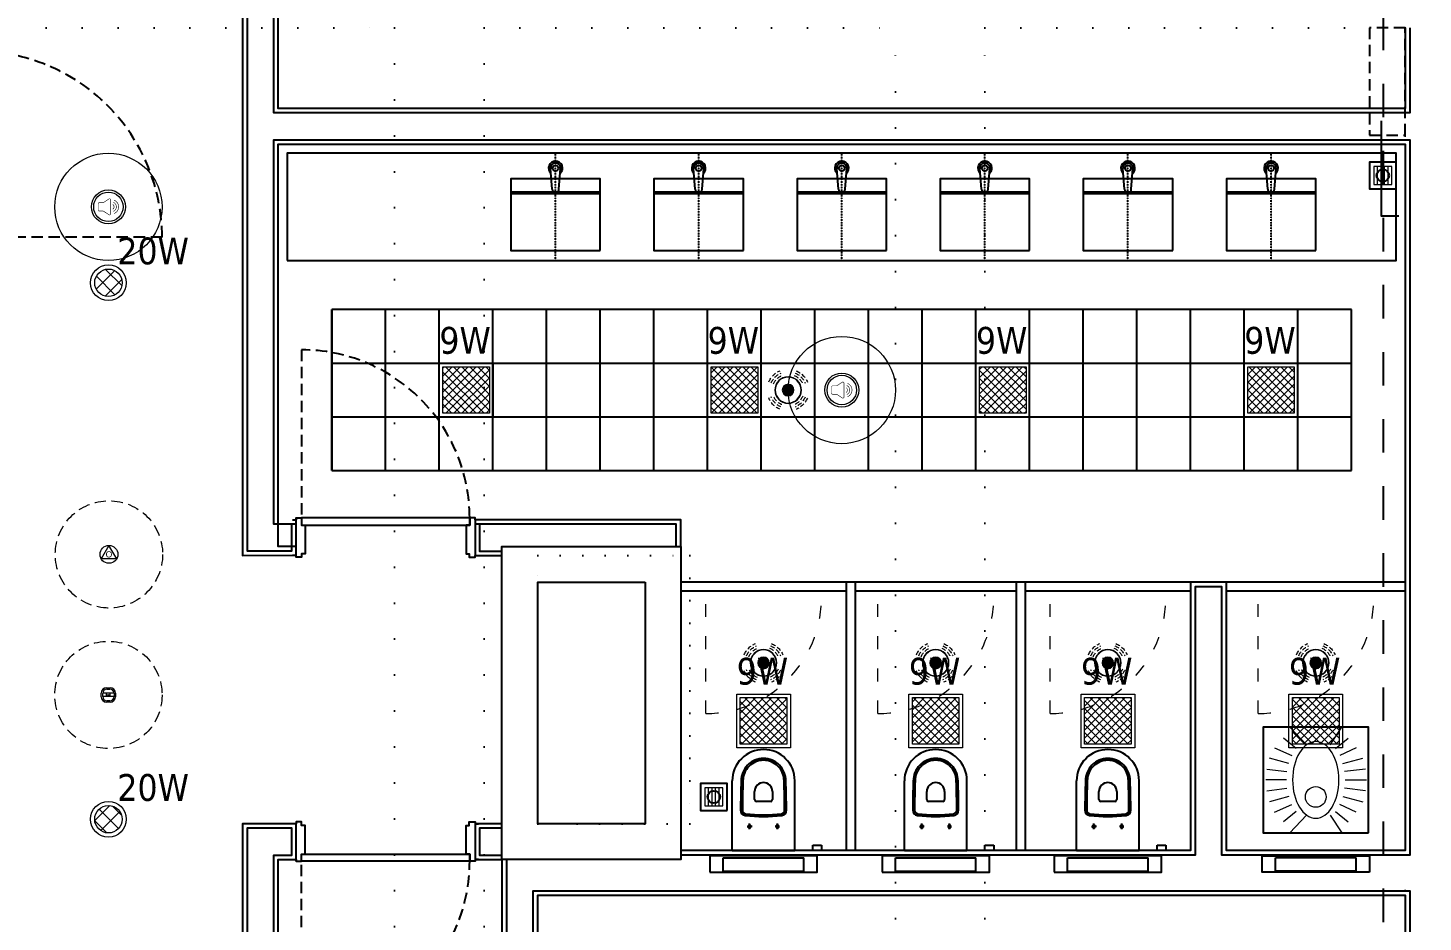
# Model space of a CAD drawing. Header units: centimetres. Extents: x 405564 to 502064, y 46284 to 60634.
# Drawn here: x 484780 to 485560, y 53933 to 54433 of the extents above; entities that cross this region are included whole.
import ezdxf
from ezdxf.enums import TextEntityAlignment as Align

# ---------------------------------------------------------------- set-up
doc = ezdxf.new("R2010")
doc.units = ezdxf.units.CM
for name, pattern in [('( Hidden )', [0.375, 0.25, -0.125]), ('183_5_ZeminKat$0$48M_STATİK$0$$0$HIDDEN2', [0.1875, 0.125, -0.0625]), ('2.Bodrum Kat Planı Altlık$0$DASHDOT2', [0.5, 0.25, -0.125, 0, -0.125]), ('3+1_3b$0$DASHED', [0.25, 0.125, -0.125]), ('ACAD_ISO03W100', [30, 12, -18]), ('ACAD_ISO07W100', [3, 0, -3]), ('DASHED', [19.049999999999997, 12.7, -6.35]), ('DASHED2', [9.524999999999999, 6.35, -3.175]), ('DOT', [0.25, 0, -0.25]), ('HIDDEN', [9.524999999999999, 6.35, -3.175])]:
    doc.linetypes.add(name, pattern=pattern)
doc.layers.get('0').update_dxf_attribs({"color": 8, "lineweight": 9})
for name, color, linetype in [('0-KRCN-ASMATAVAN-130426', 8, 'Continuous'), ('AS_DOS_SAFT', 8, 'Continuous'), ('AS_DOS_TERAS_UST', 8, 'ACAD_ISO07W100'), ('AS_DUV_ALCIPAN_YANGINA-SUYA DAYANIMLI', 8, 'Continuous'), ('AS_DUV_GAZBETON', 8, 'Continuous'), ('AS_KAPI', 8, 'Continuous'), ('AS_KAPI_POZ', 8, 'Continuous'), ('AS_KAPI_SAC', 8, 'Continuous'), ('AS_TEFR_CIHAZ', 8, 'Continuous'), ('AS_TES_SUZGEC', 171, 'Continuous'), ('M_AKS_', 8, '2.Bodrum Kat Planı Altlık$0$DASHDOT2'), ('M_TFR', 171, 'Continuous'), ('M_TFR_vitrifiye', 171, 'Continuous')]:
    doc.layers.add(name, color=color, linetype=linetype)
for name, color, linetype, lineweight in [('0-KRCN-AYDINLATMA-130426', 8, 'Continuous', 9), ('0-KRCN-MİMARİ-220526', 8, 'Continuous', 9), ('M_IZD', 8, '183_5_ZeminKat$0$48M_STATİK$0$$0$HIDDEN2', 13)]:
    doc.layers.add(name, color=color, linetype=linetype, lineweight=lineweight)
doc.styles.add('2', font='arial.ttf', dxfattribs={"width": 0.9, "height": 200})
doc.styles.add('OLCU', font='romanstw.shx', dxfattribs={"width": 0.6})
doc.styles.add('TAHOMA', font='tahoma.ttf')

# ---------------------------------------------------------------- blocks, each defined once
blk = doc.blocks.new('360-DERECE VARLIK SENSOR')
at = {"layer": '0-KRCN-AYDINLATMA-130426'}
h = blk.add_hatch(color=256, dxfattribs=at)
h.dxf.hatch_style = 1
h.paths.add_polyline_path([(3.250000000000122, 0, 1), (-3.249999999999894, 3.980102097228908e-16, 1)])
for radius in [7.448709088190173, 7.346961103629683, 7.245213119069192, 3.250000000000008]:
    blk.add_circle((1.13686837721616e-13, 0), radius, dxfattribs=at)
at = {"layer": '0-KRCN-AYDINLATMA-130426', "linetype": '( Hidden )', "ltscale": 10}
for radius, start, end in [(11.6949804758988, 112.8095476052843, 157.8095476052829), (10.27955667999592, 112.8095476052844, 157.809547605281), (8.864132884093047, 112.8095476052838, 157.8095476052816), (8.864132884093047, 22.80954760528272, 67.80954760528459), (10.27955667999592, 22.80954760528235, 67.80954760528374), (11.6949804758988, 22.80954760528196, 67.80954760528334), (11.6949804758988, 202.8095476052831, 247.8095476052804), (10.27955667999592, 202.8095476052822, 247.8095476052797), (8.864132884093047, 202.8095476052826, 247.80954760528), (8.864132884093047, 292.8095476052787, 337.8095476052831), (10.27955667999592, 292.8095476052803, 337.8095476052824), (11.6949804758988, 292.8095476052803, 337.8095476052818)]:
    blk.add_arc((1.13686837721616e-13, 0), radius, start, end, dxfattribs=at)
blk = doc.blocks.new('9W 30x30 cm  SIVA ALTI LED ARMATÜR')
at = {"layer": '0-KRCN-AYDINLATMA-130426'}
h = blk.add_hatch(dxfattribs=at)
h.set_pattern_fill('ANSI37', color=256)
h.set_pattern_definition([(45, (-13.00000000005821, -13.00000000005821), (-2.245064030267288, 2.245064030267288), []), (135, (-13.00000000005821, -13.00000000005821), (-2.245064030267288, -2.245064030267288), [])])
h.paths.add_polyline_path([(-13.00000000005821, -13.00000000005821), (13.00000000005821, -13.00000000005821), (13.00000000005821, 13.00000000005821), (-13.00000000005821, 13.00000000005821)])
for points in [[(-15, 15), (15, 15), (15, -15), (-15, -15)], [(-13.00000000005821, 13.00000000005821), (13.00000000005821, 13.00000000005821), (13.00000000005821, -13.00000000005821), (-13.00000000005821, -13.00000000005821)]]:
    blk.add_lwpolyline(points, close=True, dxfattribs=at)
at = {"layer": '0-KRCN-AYDINLATMA-130426', "insert": (-15, 20), "char_height": 15, "attachment_point": 7, "style": 'TAHOMA'}
blk.add_mtext_dynamic_manual_height_columns('{\\fTahoma|b0|i0|c162|p34;9W}', width=15, gutter_width=12.5, heights=[0], dxfattribs=at)
blk = doc.blocks.new('20W SIVA ALTI LED DOWNLIGHT ARMATÜR')
at = {"layer": '0-KRCN-AYDINLATMA-130426'}
h = blk.add_hatch(dxfattribs=at)
h.set_pattern_fill('ANSI37', color=256, scale=2)
h.set_pattern_definition([(45, (0, 0), (-4.490128060534577, 4.490128060534577), []), (135, (0, 0), (-4.490128060534577, -4.490128060534576), [])])
h.paths.add_polyline_path([(7.661803217361076, 0, 1), (-7.661803217361076, 9.383002785838135e-16, 1)])
for radius in [9.999999999999998, 7.661803217361076]:
    blk.add_circle((0, 0), radius, dxfattribs=at)
at = {"layer": '0-KRCN-AYDINLATMA-130426', "insert": (5, 9.999999999999998), "char_height": 15, "attachment_point": 7, "style": 'TAHOMA'}
blk.add_mtext_dynamic_manual_height_columns('{\\fTahoma|b0|i0|c162|p34;20W}', width=15, gutter_width=12.5, heights=[0], dxfattribs=at)
blk = doc.blocks.new('ABB 6131-51-24-500')
at = {"layer": '0-KRCN-AYDINLATMA-130426'}
for p, q in [((-4.021958297467791, -1.002744787183474), (-4.021958297467791, 1.002744787168922)), ((3.213226188730914, 0.9962100900156656), (-3.204340449243318, 0.9962100900156656)), ((-3.204340449243318, -0.8377986909035826), (-3.204340449243318, 0.7665929685899755)), ((-1.013723935990129, 4.010979148733895), (0.9917656384641305, 4.010979148733895)), ((-1.010333034559153, -0.9258951532974606), (-1.010333034559153, 0.9962100900156656)), ((-0.7977529600029811, 3.173180457830313), (0.806638699490577, 3.173180457830313)), ((0.9762798877200112, -0.9258951532974606), (0.9762798877200112, 0.9962100900156656)), ((3.213226188730914, 0.7665929685899755), (3.213226188730914, -0.8377986909035826)), ((4, 1.002744787168922), (4, -1.002744787183474)), ((3.213226188730914, -0.9258951532974606), (-3.204340449243318, -0.9258951532974606)), ((0.9917656384641305, -4.010979148733895), (-1.013723935990129, -4.010979148733895)), ((0.806638699490577, -3.24438618014392), (-0.7977529600029811, -3.24438618014392))]:
    blk.add_line(p, q, dxfattribs=at)
at = {"layer": '0-KRCN-AYDINLATMA-130426', "linetype": 'HIDDEN'}
blk.add_circle((0, 0), 30, dxfattribs=at)
at = {"layer": '0-KRCN-AYDINLATMA-130426'}
for centre, radius in [((-0.5336800789227709, -0.0003159549960400909), 0.08897690976533289), ((0, 0), 0.160326741815117), ((0.5206930252024904, -0.0003159549960400909), 0.08897690976533289)]:
    blk.add_circle(centre, radius, dxfattribs=at)
for centre, radius, start, end in [((-1.013723935990129, 1.002744787168922), 3.008234361549591, 90, 180), ((-0.7977529600029811, 0.7665929685899755), 2.406587489239673, 90, 180), ((0.806638699490577, 0.7665929685899755), 2.406587489239673, 0, 90), ((0.9917656384641305, 1.002744787168922), 3.008234361549591, 0, 90), ((-1.013723935990129, -1.002744787183474), 3.008234361549591, 180, 270), ((-0.7977529600029811, -0.8377986909035826), 2.406587489239673, 180, 270), ((0.806638699490577, -0.8377986909035826), 2.406587489239673, 270, 0), ((0.9917656384641305, -1.002744787183474), 3.008234361549591, 270, 0)]:
    blk.add_arc(centre, radius, start, end, dxfattribs=at)
blk = doc.blocks.new('AST-OD-OD')
at = {"layer": '0-KRCN-AYDINLATMA-130426'}
for p, q in [((0.3115545770269819, 5), (-4.018572441884317, -2.5)), ((4.64168159593828, -2.5), (0.3115545770269819, 5)), ((4.64168159593828, -2.5), (-4.018572441884317, -2.5))]:
    blk.add_line(p, q, dxfattribs=at)
at = {"layer": '0-KRCN-AYDINLATMA-130426', "linetype": 'HIDDEN'}
blk.add_circle((0.3115545769687742, 0), 30, dxfattribs=at)
at = {"layer": '0-KRCN-AYDINLATMA-130426'}
blk.add_circle((0.3115545769687742, 0), 5.000000000002124, dxfattribs=at)
at = {"layer": '0-KRCN-AYDINLATMA-130426', "style": '2'}
blk.add_text('O', height=3.428571428579033, dxfattribs=at).set_placement((0.3115545769687742, 0), align=Align.MIDDLE)
blk = doc.blocks.new('ASMA TAVA TİPİ HOPARLÖR')
at = {"layer": '0-KRCN-AYDINLATMA-130426', "const_width": 0.3166666666666667}
blk.add_lwpolyline([(0.2678101876517758, -4.410524511353287, 0.5981760014106391), (1.251140441570897, -3.882686215365538), (1.251140441570897, 3.882686215365538, 0.598176001410639), (0.2678101876517758, 4.410524511353287), (-2.695769251848105, 2.445446028890728, -0.1474326629705155), (-3.045766172406729, 2.339950991547084), (-5.089797056803945, 2.339950991547084, 0.414213562373095), (-5.723130390106235, 1.706617658215691), (-5.723130390106235, -1.706617658215691, 0.414213562373095), (-5.089797056803945, -2.339950991547084), (-3.045766172406729, -2.339950991547084, -0.1474326629705154), (-2.695769251848105, -2.445446028890728)], format="xyb", close=True, dxfattribs=at)
for points in [[(2.411450584302656, 1.294228738450329, -0.6013979208933983), (2.411450584302656, -1.294228738450329)], [(2.802783696737606, 2.510094951539941, -0.6588117416351348), (2.802783696737606, -2.510094951539941)], [(3.192043324932456, 3.719518879559473, -0.6804877585378879), (3.192043324932456, -3.719518879559473)]]:
    blk.add_lwpolyline(points, format="xyb", dxfattribs=at)
at = {"layer": '0-KRCN-AYDINLATMA-130426'}
blk.add_circle((0, 0), 30, dxfattribs=at)
at = {"layer": '0-KRCN-AYDINLATMA-130426', "ltscale": 0.1}
for radius in [9.498316872413454, 8.231874622758326]:
    blk.add_circle((0, 0), radius, dxfattribs=at)
blk = doc.blocks.new('G$C546873DE')
at = {"layer": '0-KRCN-AYDINLATMA-130426'}
for name, p in [('ASMA TAVA TİPİ HOPARLÖR', (14260.67967697291, 7198.484931601881)), ('20W SIVA ALTI LED DOWNLIGHT ARMATÜR', (14260.67967697291, 7156.046353206417)), ('9W 30x30 cm  SIVA ALTI LED ARMATÜR', (14460.70897747087, 7096.049544483365)), ('9W 30x30 cm  SIVA ALTI LED ARMATÜR', (14610.68157517305, 7096.043202579982)), ('9W 30x30 cm  SIVA ALTI LED ARMATÜR', (14760.68157517305, 7096.043202579982)), ('9W 30x30 cm  SIVA ALTI LED ARMATÜR', (14910.68157517305, 7096.043202579982)), ('ASMA TAVA TİPİ HOPARLÖR', (14670.67966682394, 7096.046354830032)), ('AST-OD-OD', (14260.67967697291, 7004.160254358634)), ('ABB 6131-51-24-500', (14260.67967697291, 6925.570795154432)), ('9W 30x30 cm  SIVA ALTI LED ARMATÜR', (14626.92968432233, 6911.046353206082)), ('9W 30x30 cm  SIVA ALTI LED ARMATÜR', (14723.17968431994, 6911.046359943532)), ('9W 30x30 cm  SIVA ALTI LED ARMATÜR', (14819.42968431994, 6911.046356574807)), ('9W 30x30 cm  SIVA ALTI LED ARMATÜR', (14935.67968431982, 6911.046353206082)), ('20W SIVA ALTI LED DOWNLIGHT ARMATÜR', (14260.67967697291, 6856.046353206417))]:
    blk.add_blockref(name, p, dxfattribs=at)
at = {"layer": '0-KRCN-AYDINLATMA-130426', "xscale": -1}
for p in [(14640.67967410211, 7096.04635521282), (14626.92968432372, 6943.495062294271), (14723.17968432134, 6943.49506903172), (14819.42968432134, 6943.495065662981), (14935.67968432122, 6943.495062294271)]:
    blk.add_blockref('360-DERECE VARLIK SENSOR', p, dxfattribs=at)
blk = doc.blocks.new('CNCTorna(DMGNTX1000)')
at = {"layer": 'AS_TEFR_CIHAZ', "color": 1, "linetype": '3+1_3b$0$DASHED', "ltscale": 150}
blk.add_lwpolyline([(240408.2105495616, -42632.93737000914), (240408.2105495616, -42082.93737000914), (241248.2105495616, -42082.93737000914), (241248.2105495616, -42632.93737000914), (240408.2105495616, -42632.93737000914)], dxfattribs=at)
blk = doc.blocks.new('A1-Tefris-R01')
at = {"layer": 'AS_TEFR_CIHAZ', "rotation": 90}
blk.add_blockref('CNCTorna(DMGNTX1000)', (-32245.00765044836, -243558.2105495622), dxfattribs=at)
blk = doc.blocks.new('2.Bodrum Kat Planı Altlık$0$lavabo tek')
for p, q in [((-1.87951788930468, -34.23490170768491), (-2.812664483426033, -45.80624038738461)), ((1.879650110641251, -34.23490170768491), (2.81279670476988, -45.80624038738461))]:
    blk.add_line(p, q)
blk.add_lwpolyline([(-25, 0), (-24.9999069675905, -40), (25.0000930324095, -40), (25, 0)], close=True)
for points in [[(25.00007392488624, -31.78457488643471), (-24.99992607511376, -31.78457488643471)], [(25.00007392488624, -32.78457488643471), (-24.99992607511376, -32.78457488643471)]]:
    blk.add_lwpolyline(points)
blk.add_circle((6.61107046653342e-05, -45.99970261666022), 1.644635999982711)
for centre, radius, start, end in [((6.611064645767328e-05, -34.23490170768491), 1.879583999980241, 0, 180), ((6.61107046653342e-05, -45.99970261666022), 3.915799999958835, 132.7159715109337, 47.28402848906627), ((6.61107046653342e-05, -45.99970261666022), 2.819375999970362, 176.0653398453655, 3.934660154634532)]:
    blk.add_arc(centre, radius, start, end)
at = {"layer": 'M_AKS_', "ltscale": 0.5}
blk.add_line((6.61107046653342e-05, 5.579276405889686), (9.996247581511852e-05, -54.58140063944302), dxfattribs=at)
blk = doc.blocks.new('klzt_avan')
at = {"layer": 'M_TFR_vitrifiye'}
for p, q in [((-11.43229904983309, 22.53098174996558), (-11.56759108082042, -22.4688148724963)), ((-11.43229904674808, 22.53098174996558), (-3.932332927885, 22.50843307882315)), ((-3.932332927885, 22.50843307882315), (-4.067624958843226, -22.49136354365328)), ((0.05261355187394656, 17.49543375099529), (-0.05261358321877196, -17.50440806498227)), ((0.05261355187394656, 17.49543375099529), (39.05243733897805, 17.37818065745523)), ((13.52722038910724, 9.029046935003862), (13.52323930693092, 7.704890211709426)), ((11.92774096381618, 7.709687083464814), (15.1112472077657, 7.700115859963262)), ((13.5192582248128, 6.380733488389524), (13.52323930693092, 7.704890211709426)), ((27.49987573656836, -0.08716561962501146), (27.5119016970857, 3.912816300162376)), ((28.51490366866346, 4.909805291157681), (33.01488332939334, 4.896276085346472)), ((11.88114036628394, -7.790242861257866), (15.06464661023347, -7.799814084675745)), ((13.47663870942779, -7.795039732984151), (13.47314265460591, -8.957870427333546)), ((13.47663870942779, -7.795039732984151), (13.48013476424967, -6.632209038551082)), ((27.4878497759637, -4.08714754542234), (27.49987573656836, -0.08716561962501146)), ((32.98481842779438, -5.103678722647601), (28.48483876718092, -5.090149517083773)), ((-11.56759107770631, -22.468814872449), (-4.067624958843226, -22.49136354365328)), ((-0.05261358321877196, -17.50440806498227), (38.94765243280563, -17.62166248816357)), ((-0.08267847893876024, -27.50436286829063), (2.917307962605264, -27.51338233874412)), ((2.917307962605264, -27.51338233874412), (2.902275511791231, -32.51335974119502)), ((2.902275511791231, -32.51335974119502), (-0.0977109098166693, -32.50434027073788))]:
    blk.add_line(p, q, dxfattribs=at)
blk.add_lwpolyline([(-11.90974810978514, 30.03245109847921), (-12.09013748442521, -29.9672777314845), (-3.090178150043357, -29.99433613699512), (-2.909788775548805, 30.00539269295405)], close=True, dxfattribs=at)
for centre, radius, start, end in [((38.99982376131811, -0.1217402564761869), 17.49999999883582, 359.8277405420135, 89.82774054368166), ((13.52323930693092, 7.704890211709426), 0.7500000006984922, 359.827740543681, 179.827740543681), ((101.5874800396559, -0.3099102793494239), 82.58793914422891, 172.7453704204623, 186.910110670663), ((22.63666229558294, 9.740384963341057), 3.000000001240873, 89.67111924103972, 172.7453704305979), ((101.5874800396559, -0.3099102793494239), 81.58793914766616, 172.7453704204623, 186.910110670663), ((22.63666229558294, 9.740384963341057), 2.000000004678149, 89.67111924103972, 172.7453704305979), ((19.81257188835298, -482.2515098011063), 494.0000000009066, 87.78112691781696, 89.67111921102354), ((19.81257188835298, -482.2515098011063), 495.0000000010716, 87.78362410495252, 89.67111921102354), ((38.99982376131811, -0.1217402564761869), 11.49999999906866, 359.8277405420135, 90.30428097171315), ((38.99982376131811, -0.1217402564761869), 12.5, 359.8277405420135, 90.20128673922181), ((13.52323930693092, 7.704890211709426), 0.7500000006984922, 179.827740543681, 359.827740543681), ((28.51189717842499, 3.909809810109437), 1.000000000931319, 89.82774054368166, 179.8277405420135), ((32.99985087857931, -0.1037013157620095), 4.999999998835842, 359.8277405420135, 89.82774054368166), ((13.47663870942779, -7.795039732984151), 0.7500000006984922, 179.827740543681, 359.827740543681), ((13.47663870942779, -7.795039732984151), 0.7500000006984922, 359.827740543681, 179.827740543681), ((28.48784525736119, -4.090154035628075), 1.000000000931319, 179.8277405420135, 269.8277405436816), ((32.99985087857931, -0.1037013157620095), 4.999999998835842, 269.8277405436816, 359.8277405420135), ((38.99982376131811, -0.1217402564761869), 11.49999999906866, 269.3512009378384, 359.8277405420135), ((38.99982376131811, -0.1217402564761869), 12.5, 269.4541952588543, 359.8277405420135), ((38.99982376131811, -0.1217402564761869), 17.49999999883582, 269.8277405436816, 359.8277405420135), ((22.57765761157498, -9.885296271881089), 3.000000000495552, 186.9101106605299, 269.9843618414741), ((22.57765761157498, -9.885296271881089), 2.000000000330365, 186.9101106522528, 269.9843618414741), ((22.71194246469531, 482.1146854029757), 495.0000000035164, 269.9843618798272, 271.871857004299), ((22.71194246469531, 482.1146854029757), 494.0000000022669, 269.9843618798272, 271.8743541891325)]:
    blk.add_arc(centre, radius, start, end, dxfattribs=at)
blk = doc.blocks.new('V21')
at = {"layer": 'M_TFR'}
blk.add_lwpolyline([(29.5, 0), (29.5, 59), (-29.5, 59), (-29.5, 0)], close=True, dxfattribs=at)
at = {"layer": 'M_TFR', "linetype": 'ByBlock', "lineweight": 0}
for points in [[(-5.10099193197675, 49.1947684596671), (-14.50042932626093, 58.99999998897692)], [(8.100258578371722, 49.1947684596671), (14.49969597259769, 58.99999998897692)], [(-5.10099193197675, 9.805140143391327), (-14.50042932626093, -9.1385911218822e-05)], [(8.100258578371722, 9.805140143391327), (14.49969597259769, -9.1385911218822e-05)]]:
    blk.add_lwpolyline(points, dxfattribs=at)
at = {"layer": 'M_TFR', "linetype": 'ByBlock', "lineweight": -2}
for points in [[(-23.01130588736851, 47.53710228257842), (-13.47605819249293, 43.15921193697432)], [(-10.95892886805814, 47.08384544523869), (-18.04180418309988, 52.94510670316959)], [(10.95892886805814, 47.08384544523869), (18.04180418309988, 52.94510670316959)], [(22.51130588736851, 47.53710228257842), (13.47605819249293, 43.15921193697432)], [(-15.15104314556811, 38.78081188287615), (-25.8046771257068, 41.66368145110027)], [(15.15104314556811, 38.78081188287615), (26.3046771257068, 41.66368145110027)], [(-27.34458330686903, 35.60968899698491), (-16.10970926261507, 34.18592436496692)], [(27.84458330686903, 35.60968899698491), (16.10970926261507, 34.18592436496692)], [(-16.42233069241047, 29.48885492448608), (-27.92945339909056, 29.53140383253776)], [(-27.36631922394736, 23.38559390268347), (-16.10972162109101, 24.81411666019994)], [(27.86631922394736, 23.38559390268347), (16.10972162109101, 24.81411666019994)], [(16.42233069241047, 29.48885492448608), (28.42945339909056, 29.53140383253776)], [(-15.15210102905985, 20.21894634565979), (-25.8668113493477, 17.32343535887048)], [(-23.01170271827141, 11.46343607108429), (-13.47102769033518, 15.83184577692009)], [(22.51170271827141, 11.46343607108429), (13.47102769033518, 15.83184577692009)], [(15.15210102905985, 20.21894634565979), (26.3668113493477, 17.32343535887048)], [(-10.95225552056218, 11.90657882514643), (-18.04636534617748, 6.058949302758265)], [(10.95225552056218, 11.90657882514643), (18.04636534617748, 6.058949302758265)]]:
    blk.add_lwpolyline(points, dxfattribs=at)
at = {"layer": 'M_TFR', "linetype": 'ByBlock', "lineweight": 0}
blk.add_circle((0, 20), 5.8, dxfattribs=at)
at = {"layer": 'M_TFR', "linetype": 'ByBlock', "lineweight": 0, "extrusion": (0, 0, -1)}
blk.add_ellipse((0, 29.49995430152921), major_axis=(-7.008181424556128e-15, 21.42683407362824), ratio=0.6043822754090276, dxfattribs=at)
blk = doc.blocks.new('WC02_FA')
at = {"layer": 'AS_TEFR_CIHAZ'}
blk.add_lwpolyline([(-280.0000000001164, -119.9932411386253), (339.9999999994761, -119.9932411386399), (339.9999999994761, -59.99324475496542), (-280.0000000001164, -59.99324475495087)], close=True, dxfattribs=at)
for points in [[(32.49999999947613, -299.9932447549509), (-60.00000000052387, -299.9932447549509)], [(37.49999999947613, -299.9932447549509), (32.49999999947613, -299.9932447549509)], [(32.49999999947613, -299.9932447549509), (32.49999999947613, -449.9932447549509)], [(37.49999999947613, -299.9932447549509), (37.49999999947613, -449.9932447549509)], [(127.4999999994761, -299.9932447549509), (37.49999999947613, -299.9932447549509)], [(127.4999999994761, -299.9932447549509), (127.4999999994761, -449.9932447549509)], [(132.4999999994761, -299.9932447549509), (127.4999999994761, -299.9932447549509)], [(132.4999999994761, -299.9932447549509), (132.4999999994761, -449.9932447549509)], [(224.9999999994761, -299.9932447549509), (132.4999999994761, -299.9932447549509)], [(345.0648807060788, -299.9932447549509), (244.9999999994761, -299.9932447549509)], [(32.49999999947613, -304.9932447549509), (-60.00000000052387, -304.9932447549509)], [(127.4999999994761, -304.9932447549509), (37.49999999947613, -304.9932447549509)], [(224.9999999994761, -304.9932447549509), (132.4999999994761, -304.9932447549509)], [(345.0648807060788, -304.9932447549509), (244.9999999994761, -304.9932447549509)]]:
    blk.add_lwpolyline(points, dxfattribs=at)
at = {"layer": 'M_IZD', "linetype": 'ACAD_ISO03W100', "ltscale": 0.6}
for points in [[(18.54549626272637, -304.9926753429609, -0.4322608779544622), (-46.05450491781812, -373.3749981200235), (-46.05450498673599, -304.992675213507)], [(114.7955090841861, -304.9929601136901, -0.4322608779544622), (50.19550790364156, -373.3752828907527), (50.19550783472368, -304.9929599842362)], [(211.0454962603399, -304.9926652367722, -0.4322608779544622), (146.4454950797954, -373.3749880138348), (146.4454950108775, -304.9926651073183)], [(327.3305614792625, -304.992660012882, -0.4322608779544622), (262.730560298718, -373.3749827899446), (262.7305602298002, -304.9926598834281)]]:
    blk.add_lwpolyline(points, format="xyb", dxfattribs=at)
at = {"layer": 'M_TFR_vitrifiye', "color": 251}
for p, q in [((317.4999972619116, -453.9925465775013), (272.4999972619116, -453.9925465776105)), ((272.4999972612713, -461.4925465927226), (272.4999972619116, -453.9925465776105)), ((317.4999972612131, -461.4925465926135), (317.4999972619116, -453.9925465775013)), ((317.4999972612131, -461.4925465956985), (272.4999972612131, -461.4925465958368))]:
    blk.add_line(p, q, dxfattribs=at)
blk.add_lwpolyline([(324.9999972612131, -461.9925465872075), (264.9999972612131, -461.9925465873821), (264.9999972619116, -452.9925465775013), (324.9999972618534, -452.9925465774722)], close=True, dxfattribs=at)
blk.add_blockref('V21', (294.9999972619116, -440.0087661137295))
at = {"transparency": 33554687, "extrusion": (0, 0, -1), "xscale": -1, "zscale": -1, "rotation": 269.8277405767294}
for p in [(13.75448713486549, -449.993258229857), (-82.495512862748, -449.9932514924076), (-178.745512862748, -449.9932548611323)]:
    blk.add_blockref('klzt_avan', p, dxfattribs=at)
at = {"layer": 'M_TFR_vitrifiye', "rotation": 180}
for p in [(-129.9999338896596, -114.413964732732), (-49.99993388965959, -114.413964732732), (30.00006611034041, -114.413964732732), (110.0000661103404, -114.413964732732), (190.0000661103404, -114.413964732732), (270.0000661103404, -114.413964732732)]:
    blk.add_blockref('2.Bodrum Kat Planı Altlık$0$lavabo tek', p, dxfattribs=at)
blk = doc.blocks.new('*U595')
at = {"color": 0, "linetype": 'HIDDEN', "lineweight": -2}
blk.add_line((3.000000000661209, 94.99999999901048), (3.000000000640284, 0.9999999998835847), dxfattribs=at)
at = {"color": 0, "lineweight": -2}
for points in [[(-2, 0), (0, 0), (0, 0.9999999998835847), (3.000000000640284, 0.9999999998835847), (3.000000000640284, -3.000000000203727), (5.000000000349246, -3.000000000203727), (5.000000000349246, -19.00000000016735), (3.000000000640284, -19.00000000016735), (3.000000000640284, -20.99999999952706), (0, -20.99999999952706), (0, -19.99999999964348), (-2, -19.99999999964348)], [(102.0000000003492, 0), (100.0000000003492, 0), (100.0000000003492, 0.9999999998835847), (96.99999999976717, 0.9999999998835847), (96.99999999976717, -3.000000000203727), (95.00000000005821, -3.000000000203727), (95.00000000005821, -19.00000000016735), (96.75964992596619, -19.00000000016735), (96.75964992596619, -20.99999999952706), (100.0000000003492, -20.99999999952706), (100.0000000003492, -19.99999999964348), (102.0000000003492, -19.99999999964348)]]:
    blk.add_lwpolyline(points, dxfattribs=at)
blk.add_lwpolyline([(0, 0.9999999998835847), (0, 0)])
blk.add_lwpolyline([(3.000000000640284, 0.9999999998835847), (3.000000000640284, -3.000000000203727), (96.99999999976717, -3.000000000203727), (96.99999999976717, 0.9999999998835847)], close=True, dxfattribs=at)
at = {"color": 0, "linetype": 'HIDDEN', "lineweight": -2}
blk.add_arc((3.000000000661181, 0.9999999999334721), 93.99999999907703, 359.9999999999674, 89.99999999999999, dxfattribs=at)
at = {"color": 3, "style": 'OLCU', "width": 0.5, "flags": 1}
for tag, p in [('K-DIVISYON', (-80, -84.9999999990905)), ('K-PBAR', (105, -84.9999999990905)), ('K-KAPITIP', (-80, -334.9999999990905))]:
    blk.add_attdef(tag, p, '', height=17.5, dxfattribs=at)
at = {"color": 5, "true_color": 0x0505ff, "style": 'OLCU', "width": 0.5, "flags": 1}
for tag, p in [('K-NEREDEN-NO', (-80, -109.9999999990905)), ('K-NEREYE-NO', (-80, -184.9999999990905)), ('K-DUVARTIP', (-80, -284.9999999990905)), ('K-ACILISYON', (-80, -309.9999999990905))]:
    blk.add_attdef(tag, p, '', height=17.5, dxfattribs=at)
at = {"color": 1, "true_color": 0xfa0000, "style": 'OLCU', "width": 0.5, "flags": 1}
for tag, p in [('K-IZLENEBILIRLIK', (105, -109.9999999990905)), ('K-TEKMELIK', (105, -134.9999999990905)), ('K-KONTROLTIPNEREDEN', (-80, -159.9999999990905)), ('K-BAND', (105, -159.9999999990905)), ('K-MENFEZ', (105, -209.9999999990905)), ('K-KONTROLTIPNEREYE', (-80, -234.9999999990905)), ('K-PENCERE', (105, -234.9999999990905)), ('K-KILITTIP', (-80, -259.9999999990905)), ('K-NOT-AS-MIMARI1', (105, -284.9999999990905)), ('K-NOT-ELEKTRIK', (105, -334.9999999990905)), ('K-NOT-YANGIN', (105, -359.9999999990905)), ('K-ACMAKAPAMASISTEMI', (-80, -384.9999999990905)), ('K-NOT-ISLETME', (105, -384.9999999990905)), ('K-YANGIN', (-80, -434.9999999990905))]:
    blk.add_attdef(tag, p, '', height=17.5, dxfattribs=at)
at = {"color": 220, "true_color": 0xf113d4, "style": 'OLCU', "width": 0.5, "flags": 1}
for tag, p in [('K-NEREDEN-AD', (-80, -134.9999999990905)), ('K-NEREYE-AD', (-80, -209.9999999990905))]:
    blk.add_attdef(tag, p, '', height=17.5, dxfattribs=at)
at = {"color": 0, "style": 'OLCU', "width": 0.5, "flags": 1}
for tag, p in [('K-TAMACILIRLIK', (105, -184.9999999990905)), ('K-NOT-AS-MIMARI2', (105, -309.9999999990905)), ('K-KASATIP', (-80, -359.9999999990905)), ('K-KURSUN', (-80, -409.9999999990905))]:
    blk.add_attdef(tag, p, '', height=17.5, dxfattribs=at)
at = {"color": 252, "style": 'OLCU', "width": 0.5, "flags": 1}
for tag, p in [('K-REZ1', (105, -434.9999999990905)), ('K-REZ2', (105, -459.9999999990905)), ('K-REZ3', (105, -484.9999999990905)), ('K-REZ4', (105, -509.9999999990905)), ('K-REZ5', (105, -534.9999999990905))]:
    blk.add_attdef(tag, p, '', height=17.5, dxfattribs=at)
at = {"layer": 'AS_KAPI_POZ', "style": 'OLCU', "width": 0.45}
for tag, p in [('POZ+GEN', (50.00000000020373, 16.50000000009095)), ('YUK', (50.00000000020373, -21.49999999990905))]:
    blk.add_attdef(tag, text='', height=20, dxfattribs=at).set_placement(p, align=Align.MIDDLE_CENTER)
at = {"layer": 'AS_KAPI_POZ', "style": 'OLCU', "width": 0.5}
blk.add_attdef('K-NO', text='', height=8, rotation=90, dxfattribs=at).set_placement((6.000000000640284, 2.999999999883585), align=Align.TOP_LEFT)
at = {"layer": 'AS_KAPI_POZ', "color": 251, "style": 'OLCU', "width": 0.45}
blk.add_attdef('K-DUVAR(CM)', text='', height=6, dxfattribs=at).set_placement((-5, -4.999999999545253), align=Align.MIDDLE_RIGHT)
blk = doc.blocks.new('*U596')
at = {"color": 0, "linetype": 'HIDDEN', "lineweight": -2}
blk.add_line((3.000000000661209, -94.99999999901048), (3.000000000640284, -0.9999999998835847), dxfattribs=at)
at = {"color": 0, "lineweight": -2}
for points in [[(-2, 0), (0, 0), (0, -0.9999999998835847), (3.000000000640284, -0.9999999998835847), (3.000000000640284, 3.000000000203727), (5.000000000349246, 3.000000000203727), (5.000000000349246, 18.99560683498567), (3.000000000640284, 18.99560683498567), (3.000000000640284, 20.99560683434538), (0, 20.99560683434538), (0, 19.9956068344618), (-2, 19.9956068344618)], [(102.0000000003492, 0), (100.0000000003492, 0), (100.0000000003492, -0.9999999998835847), (96.99999999976717, -0.9999999998835847), (96.99999999976717, 3.000000000203727), (95.00000000005821, 3.000000000203727), (95.00000000005821, 18.99560683498567), (96.75964992596619, 18.99560683498567), (96.75964992596619, 20.99560683434538), (100.0000000003492, 20.99560683434538), (100.0000000003492, 19.9956068344618), (102.0000000003492, 19.9956068344618)]]:
    blk.add_lwpolyline(points, dxfattribs=at)
blk.add_lwpolyline([(0, -0.9999999998835847), (0, 0)])
blk.add_lwpolyline([(3.000000000640284, -0.9999999998835847), (3.000000000640284, 3.000000000203727), (96.99999999976717, 3.000000000203727), (96.99999999976717, -0.9999999998835847)], close=True, dxfattribs=at)
at = {"color": 0, "linetype": 'HIDDEN', "lineweight": -2}
blk.add_arc((3.000000000661182, -0.9999999999334719), 93.99999999907702, 270, 3.256887993818641e-11, dxfattribs=at)
at = {"color": 3, "style": 'OLCU', "width": 0.5, "flags": 1}
for tag, p in [('K-DIVISYON', (-80, -64.99999999837019)), ('K-PBAR', (105, -64.99999999837019)), ('K-KAPITIP', (-80, -314.9999999983702))]:
    blk.add_attdef(tag, p, '', height=17.5, dxfattribs=at)
at = {"color": 5, "true_color": 0x0505ff, "style": 'OLCU', "width": 0.5, "flags": 1}
for tag, p in [('K-NEREDEN-NO', (-80, -89.99999999837019)), ('K-NEREYE-NO', (-80, -164.9999999983702)), ('K-DUVARTIP', (-80, -264.9999999983702)), ('K-ACILISYON', (-80, -289.9999999983702))]:
    blk.add_attdef(tag, p, '', height=17.5, dxfattribs=at)
at = {"color": 1, "true_color": 0xfa0000, "style": 'OLCU', "width": 0.5, "flags": 1}
for tag, p in [('K-IZLENEBILIRLIK', (105, -89.99999999837019)), ('K-TEKMELIK', (105, -114.9999999983702)), ('K-KONTROLTIPNEREDEN', (-80, -139.9999999983702)), ('K-BAND', (105, -139.9999999983702)), ('K-MENFEZ', (105, -189.9999999983702)), ('K-KONTROLTIPNEREYE', (-80, -214.9999999983702)), ('K-PENCERE', (105, -214.9999999983702)), ('K-KILITTIP', (-80, -239.9999999983702)), ('K-NOT-AS-MIMARI1', (105, -264.9999999983702)), ('K-NOT-ELEKTRIK', (105, -314.9999999983702)), ('K-NOT-YANGIN', (105, -339.9999999983702)), ('K-ACMAKAPAMASISTEMI', (-80, -364.9999999983702)), ('K-NOT-ISLETME', (105, -364.9999999983702)), ('K-YANGIN', (-80, -414.9999999983702))]:
    blk.add_attdef(tag, p, '', height=17.5, dxfattribs=at)
at = {"color": 220, "true_color": 0xf113d4, "style": 'OLCU', "width": 0.5, "flags": 1}
for tag, p in [('K-NEREDEN-AD', (-80, -114.9999999983702)), ('K-NEREYE-AD', (-80, -189.9999999983702))]:
    blk.add_attdef(tag, p, '', height=17.5, dxfattribs=at)
at = {"color": 0, "style": 'OLCU', "width": 0.5, "flags": 1}
for tag, p in [('K-TAMACILIRLIK', (105, -164.9999999983702)), ('K-NOT-AS-MIMARI2', (105, -289.9999999983702)), ('K-KASATIP', (-80, -339.9999999983702)), ('K-KURSUN', (-80, -389.9999999983702))]:
    blk.add_attdef(tag, p, '', height=17.5, dxfattribs=at)
at = {"color": 252, "style": 'OLCU', "width": 0.5, "flags": 1}
for tag, p in [('K-REZ1', (105, -414.9999999983702)), ('K-REZ2', (105, -439.9999999983702)), ('K-REZ3', (105, -464.9999999983702)), ('K-REZ4', (105, -489.9999999983702)), ('K-REZ5', (105, -514.9999999983702))]:
    blk.add_attdef(tag, p, '', height=17.5, dxfattribs=at)
at = {"layer": 'AS_KAPI_POZ', "style": 'OLCU', "width": 0.45}
for tag, p in [('YUK', (50.00000000020373, 41.49999999990905)), ('POZ+GEN', (50.00000000020373, 3.499999999909047))]:
    blk.add_attdef(tag, text='', height=20, dxfattribs=at).set_placement(p, align=Align.MIDDLE_CENTER)
at = {"layer": 'AS_KAPI_POZ', "color": 251, "style": 'OLCU', "width": 0.45}
blk.add_attdef('K-DUVAR(CM)', text='', height=6, dxfattribs=at).set_placement((-5, 10.99999999954525), align=Align.MIDDLE_RIGHT)
at = {"layer": 'AS_KAPI_POZ', "style": 'OLCU', "width": 0.5}
blk.add_attdef('K-NO', text='', height=8, rotation=90, dxfattribs=at).set_placement((6.000000000640284, -2.999999999883585), align=Align.TOP_LEFT)
blk = doc.blocks.new('*U691')
at = {"color": 0, "linetype": 'HIDDEN', "lineweight": -2}
blk.add_line((-3.000000000663434, 104.9999999986643), (-3.000000000640284, 0.9999999998835847), dxfattribs=at)
at = {"color": 0, "lineweight": -2}
for points in [[(-112, 0), (-110, 0), (-110, 0.9999999998835847), (-106.9999999994179, 0.9999999998835847), (-106.9999999994179, -1.000000000203727), (-104.999999999709, -1.000000000203727), (-104.999999999709, -5.999999999614374), (-110, -5.999999999614374), (-110, -19.99999999202555)], [(2, 0), (0, 0), (0, 0.9999999998835847), (-3.000000000640284, 0.9999999998835847), (-3.000000000640284, -1.000000000203727), (-5.000000000349246, -1.000000000203727), (-5.000000000349246, -5.999999999614374), (0, -5.999999999614374), (0, -19.99999999202555)], [(-15.0000000000291, -1.000000000203727), (-15.0000000000291, -6.000000000203727), (-95.0000000000291, -6.000000000203727), (-95.0000000000291, -1.000000000203727)]]:
    blk.add_lwpolyline(points, dxfattribs=at)
blk.add_lwpolyline([(-3.000000000640284, 0.9999999998835847), (-3.000000000640284, -1.000000000203727), (-106.9999999994179, -1.000000000203727), (-106.9999999994179, 0.9999999998835847)], close=True, dxfattribs=at)
blk.add_lwpolyline([(0, 0.9999999998835847), (0, 0)])
at = {"color": 0, "linetype": 'HIDDEN', "lineweight": -2}
blk.add_arc((-3.000000000663391, 0.999999999938779), 103.9999999987256, 90, 180.0000000000325, dxfattribs=at)
at = {"color": 3, "style": 'OLCU', "width": 0.5, "flags": 1}
for tag, p in [('K-DIVISYON', (-190.0000000000582, -94.99999999111606)), ('K-PBAR', (-5.000000000058208, -94.99999999111606)), ('K-KAPITIP', (-190.0000000000582, -344.9999999911161))]:
    blk.add_attdef(tag, p, '', height=17.5, dxfattribs=at)
at = {"color": 5, "true_color": 0x0505ff, "style": 'OLCU', "width": 0.5, "flags": 1}
for tag, p in [('K-NEREDEN-NO', (-190.0000000000582, -119.9999999911161)), ('K-NEREYE-NO', (-190.0000000000582, -194.9999999911161)), ('K-DUVARTIP', (-190.0000000000582, -294.9999999911161)), ('K-ACILISYON', (-190.0000000000582, -319.9999999911161))]:
    blk.add_attdef(tag, p, '', height=17.5, dxfattribs=at)
at = {"color": 1, "true_color": 0xfa0000, "style": 'OLCU', "width": 0.5, "flags": 1}
for tag, p in [('K-IZLENEBILIRLIK', (-5.000000000058208, -119.9999999911161)), ('K-TEKMELIK', (-5.000000000058208, -144.9999999911161)), ('K-KONTROLTIPNEREDEN', (-190.0000000000582, -169.9999999911161)), ('K-BAND', (-5.000000000058208, -169.9999999911161)), ('K-MENFEZ', (-5.000000000058208, -219.9999999911161)), ('K-KONTROLTIPNEREYE', (-190.0000000000582, -244.9999999911161)), ('K-PENCERE', (-5.000000000058208, -244.9999999911161)), ('K-KILITTIP', (-190.0000000000582, -269.9999999911161)), ('K-NOT-AS-MIMARI1', (-5.000000000058208, -294.9999999911161)), ('K-NOT-ELEKTRIK', (-5.000000000058208, -344.9999999911161)), ('K-NOT-YANGIN', (-5.000000000058208, -369.9999999911161)), ('K-ACMAKAPAMASISTEMI', (-190.0000000000582, -394.9999999911161)), ('K-NOT-ISLETME', (-5.000000000058208, -394.9999999911161)), ('K-YANGIN', (-190.0000000000582, -444.9999999911161))]:
    blk.add_attdef(tag, p, '', height=17.5, dxfattribs=at)
at = {"color": 220, "true_color": 0xf113d4, "style": 'OLCU', "width": 0.5, "flags": 1}
for tag, p in [('K-NEREDEN-AD', (-190.0000000000582, -144.9999999911161)), ('K-NEREYE-AD', (-190.0000000000582, -219.9999999911161))]:
    blk.add_attdef(tag, p, '', height=17.5, dxfattribs=at)
at = {"color": 0, "style": 'OLCU', "width": 0.5, "flags": 1}
for tag, p in [('K-TAMACILIRLIK', (-5.000000000058208, -194.9999999911161)), ('K-NOT-AS-MIMARI2', (-5.000000000058208, -319.9999999911161)), ('K-KASATIP', (-190.0000000000582, -369.9999999911161)), ('K-KURSUN', (-190.0000000000582, -419.9999999911161))]:
    blk.add_attdef(tag, p, '', height=17.5, dxfattribs=at)
at = {"color": 252, "style": 'OLCU', "width": 0.5, "flags": 1}
for tag, p in [('K-REZ1', (-5.000000000058208, -444.9999999911161)), ('K-REZ2', (-5.000000000058208, -469.9999999911161)), ('K-REZ3', (-5.000000000058208, -494.9999999911161)), ('K-REZ4', (-5.000000000058208, -519.999999991116)), ('K-REZ5', (-5.000000000058208, -544.999999991116))]:
    blk.add_attdef(tag, p, '', height=17.5, dxfattribs=at)
at = {"layer": 'AS_KAPI_POZ', "style": 'OLCU', "width": 0.45}
for tag, p in [('POZ+GEN', (-55.0000000000291, 16.50000000009095)), ('YUK', (-55.0000000000291, -21.49999999990905))]:
    blk.add_attdef(tag, text='', height=20, dxfattribs=at).set_placement(p, align=Align.MIDDLE_CENTER)
at = {"layer": 'AS_KAPI_POZ', "style": 'OLCU', "width": 0.5}
blk.add_attdef('K-NO', text='', height=8, rotation=90, dxfattribs=at).set_placement((-22.00000000064028, 2.999999999883585), align=Align.TOP_LEFT)
at = {"layer": 'AS_KAPI_POZ', "color": 251, "style": 'OLCU', "width": 0.45}
blk.add_attdef('K-DUVAR(CM)', text='', height=6, dxfattribs=at).set_placement((5, -4.999999999545253), align=Align.MIDDLE_RIGHT)
blk = doc.blocks.new('A$C6A10306C')
at = {"layer": 'AS_DOS_SAFT', "linetype": 'DASHED2'}
blk.add_lwpolyline([(14985.67968432198, -6201.453646793729), (14965.67968432198, -6201.453646793729), (14965.67968432198, -6261.453646793612), (14985.67968432198, -6261.453646793612)], close=True, dxfattribs=at)
at = {"layer": 'AS_DOS_SAFT', "linetype": 'DASHED'}
blk.add_lwpolyline([(14500.67968432209, -6511.453646793874), (14560.67968428088, -6511.453646793918), (14560.67968432349, -6646.453646770256), (14500.67968432209, -6646.453646793874)], close=True, dxfattribs=at)
at = {"layer": 'AS_DOS_TERAS_UST', "linetype": 'DOT', "ltscale": 80}
for p, q in [((14185.67968432175, -6201.453646793729), (14420.67968432175, -6201.453646793729)), ((14420.67968432175, -6201.453646793729), (14420.67968432175, -7101.453646793641)), ((14470.67968432175, -6201.453646793729), (14700.67968432175, -6201.453646793729)), ((14470.67968432175, -6201.453646793729), (14470.67968432175, -7101.453646793641)), ((14700.67968432175, -7101.453646793612), (14700.67968432175, -6201.453646793743)), ((14750.67968432175, -6201.453646793729), (14985.67968432169, -6201.453646793729)), ((14750.67968432175, -7101.453646793612), (14750.67968432175, -6201.453646793743)), ((14985.67968432198, -6201.453646793729), (14985.67968432198, -7101.453646793641))]:
    blk.add_line(p, q, dxfattribs=at)
at = {"layer": 'AS_DOS_TERAS_UST', "linetype": 'DOT', "ltscale": 50}
blk.add_lwpolyline([(14500.68556650745, -6496.453646789756), (14585.67978011066, -6496.453646789741), (14585.67978011066, -6646.453646789741), (14500.68556650745, -6646.453646789771)], close=True, dxfattribs=at)
at = {"layer": 'AS_DUV_ALCIPAN_YANGINA-SUYA DAYANIMLI'}
for points in [[(14985.67968432204, -6201.453646793758), (14985.67968432204, -6246.453646793831), (14355.67968432209, -6246.453646793816), (14355.67968432209, -6101.453646793816), (14335.67968432209, -6101.453646793816), (14335.67968432192, -6496.453646793743), (14365.67969286151, -6496.259879989666), (14365.67028433766, -6476.453646793758)], [(14988.17968432204, -6201.453646793758), (14988.17968432204, -6248.953646793831), (14353.17968432209, -6248.953646793816), (14353.17968432209, -6103.953646793816), (14338.17968432209, -6103.953646793816), (14338.17968432192, -6493.937447418604), (14363.17969286151, -6493.775975072684), (14363.17969286151, -6478.953646793743)], [(14972.15431998036, -6253.334051557387), (14972.15431998036, -6306.515166577788), (14982.15431998036, -6306.515166577788)], [(14365.67969286151, -6478.953646793743), (14353.17968467023, -6478.953646793743), (14353.17965262407, -6263.953646793685), (14988.17965277389, -6263.953646793641), (14988.17968452041, -6663.953646793758), (14883.17968432204, -6663.953646793758), (14883.17968432204, -6513.953646793758), (14868.17968432204, -6513.953646793758), (14868.17968432204, -6663.953646793758), (14580.67968432751, -6663.953646793758)], [(14365.67969286151, -6491.453646793743), (14355.67968432192, -6491.453646793743), (14355.67965297238, -6266.453646793685), (14985.67965297232, -6266.453646793641), (14985.67968432198, -6661.453646793758), (14885.67968432204, -6661.453646793758), (14885.67968432204, -6511.453646793758), (14865.67968432204, -6511.453646793758), (14865.67968432204, -6661.453646793758), (14580.67968432675, -6661.453646793758)], [(14465.670284338, -6476.453646793758), (14465.670284338, -6496.453646793743), (14480.67968433833, -6496.453646793278)], [(14580.67968427081, -6491.45364679386), (14580.67968427081, -6476.453646793758), (14465.67968432204, -6476.453646793758)], [(14578.17968427081, -6491.45364679386), (14578.17968427081, -6478.953646793758), (14465.67968432204, -6478.953646793758)], [(14468.170284338, -6478.953646793758), (14468.170284338, -6493.95364679367), (14480.67968432204, -6493.953646793278)], [(14355.67968432221, -7183.953646797105), (14355.67968432221, -6666.449253628176), (14365.67968433775, -6666.449253628176), (14365.67968433775, -6646.4536467937), (14335.67952175543, -6646.453660341096), (14335.67966747959, -7103.953646793525)], [(14353.17968432204, -7183.953646797105), (14353.17968432221, -6663.949253628176), (14363.17968433775, -6663.949253628176), (14363.17968433775, -6648.953647922652), (14338.1795225151, -6648.953659212159), (14338.17966745771, -7103.953646793525)], [(14480.67968433909, -6646.4536467937), (14465.67968433915, -6646.4536467937), (14465.67968433915, -6666.4536467937), (14480.67968433915, -6666.4536467937), (14480.67968433944, -6741.453646793409), (14500.67968433758, -6741.453646793409), (14500.67968433775, -6686.4536467937), (14985.67968432116, -6686.45364679418), (14985.67968432204, -7101.45364679367)], [(14480.67968432204, -6648.9536467937), (14468.17968433915, -6648.9536467937), (14468.17968433915, -6663.9536467937), (14480.67968432204, -6663.9536467937)], [(14483.17968433915, -6666.453646800655), (14483.17968433944, -6738.953646793409), (14498.17968433758, -6738.953646793409), (14498.17968433775, -6683.9536467937), (14988.17968432116, -6683.95364679418), (14988.17968432204, -7101.45364679367)]]:
    blk.add_lwpolyline(points, dxfattribs=at)
at = {"layer": 'AS_DUV_GAZBETON'}
for points in [[(14580.6796842732, -6491.453646793874), (14580.67968432832, -6666.453646762471), (14480.67968432204, -6666.453646801616), (14480.67968432204, -6491.453646793874)], [(14560.67968427949, -6511.453646793874), (14560.67968432204, -6646.453646770213), (14500.67968432204, -6646.453646793874), (14500.67968432204, -6511.453646793874)], [(14560.67968427949, -6511.45364681341), (14560.67968432204, -6646.453646789749), (14500.67968432204, -6646.45364681341), (14500.67968432204, -6511.45364681341)]]:
    blk.add_lwpolyline(points, close=True, dxfattribs=at)
at = {"layer": 'AS_TES_SUZGEC', "lineweight": 20}
for p, q in [((14970.17965297191, -6288.953646793379), (14970.17965297191, -6278.953646793379)), ((14972.17965297191, -6288.953646793379), (14972.17965297191, -6278.953646793379)), ((14974.17965297191, -6288.953646793379), (14974.17965297191, -6278.953646793379)), ((14976.17965297191, -6288.953646793379), (14976.17965297191, -6278.953646793379)), ((14596.17968432023, -6636.469170007447), (14596.17968432023, -6626.469170007447)), ((14598.17968432023, -6636.469170007447), (14598.17968432023, -6626.469170007447)), ((14600.17968432023, -6636.469170007447), (14600.17968432023, -6626.469170007447)), ((14602.17968432023, -6636.469170007447), (14602.17968432023, -6626.469170007447))]:
    blk.add_line(p, q, dxfattribs=at)
at = {"layer": 'AS_TES_SUZGEC'}
for points in [[(14980.67965297191, -6291.453646793379), (14980.67965297191, -6276.453646793379), (14965.67965297191, -6276.453646793379), (14965.67965297191, -6291.453646793379)], [(14606.67968432023, -6638.969170007447), (14606.67968432023, -6623.969170007447), (14591.67968432023, -6623.969170007447), (14591.67968432023, -6638.969170007447)]]:
    blk.add_lwpolyline(points, close=True, dxfattribs=at)
at = {"layer": 'AS_TES_SUZGEC', "lineweight": 20}
for points in [[(14978.17965297191, -6288.953646793379), (14978.17965297191, -6278.953646793379), (14968.17965297191, -6278.953646793379), (14968.17965297191, -6288.953646793379)], [(14604.17968432023, -6636.469170007447), (14604.17968432023, -6626.469170007447), (14594.17968432023, -6626.469170007447), (14594.17968432023, -6636.469170007447)]]:
    blk.add_lwpolyline(points, close=True, dxfattribs=at)
at = {"layer": 'AS_TES_SUZGEC'}
for centre in [(14973.17965297191, -6283.953646793379), (14599.17968432023, -6631.469170007447)]:
    blk.add_circle(centre, 3.5, dxfattribs=at)
for name, p in [('A1-Tefris-R01', (5135.679684320581, -3851.453646793088)), ('WC02_FA', (14640.67968432116, -6211.460402038821))]:
    blk.add_blockref(name, p)
at = {"layer": 'AS_KAPI'}
for name, p in [('*U595', (14365.67028433626, -6476.453646797323)), ('*U596', (14365.67968433636, -6666.449253631741))]:
    blk.add_blockref(name, p, dxfattribs=at)
at = {"layer": 'AS_KAPI_SAC', "rotation": 270}
blk.add_blockref('*U691', (14185.67968432081, -6321.45364679725), dxfattribs=at)

msp = doc.modelspace()

# ---------------------------------------------------------------- linework, layer by layer
at = {"layer": '0-KRCN-ASMATAVAN-130426'}
for p, q in [((484949.7456772766, 54275.06257971954), (484949.7456772766, 54185.06257971948)), ((485519.7457063872, 54275.06257971954), (484949.7456772766, 54275.06257971954)), ((484949.7456772766, 54185.06257971949), (484949.7456772766, 54275.06257971954)), ((484979.7456772766, 54185.06257971949), (484979.7456772766, 54275.06257971954)), ((485009.7456772766, 54185.0625797195), (485009.7456772766, 54275.06257971954)), ((485039.7456772766, 54185.0625797195), (485039.7456772766, 54275.06257971954)), ((485069.7456772766, 54185.0625797195), (485069.7456772766, 54275.06257971954)), ((485099.7456772766, 54185.0625797195), (485099.7456772766, 54275.06257971954)), ((485129.7456772766, 54185.0625797195), (485129.7456772766, 54275.06257971954)), ((485159.7456772766, 54185.06257971951), (485159.7456772766, 54275.06257971954)), ((485189.7456772766, 54185.06257971951), (485189.7456772766, 54275.06257971954)), ((485219.7456772766, 54185.06257971951), (485219.7456772766, 54275.06257971954)), ((485249.7456772766, 54185.06257971952), (485249.7456772766, 54275.06257971955)), ((485279.7456772766, 54185.06257971952), (485279.7456772766, 54275.06257971955)), ((485309.7456772766, 54185.06257971952), (485309.7456772766, 54275.06257971955)), ((485339.7456772766, 54185.06257971952), (485339.7456772766, 54275.06257971955)), ((485369.7456772766, 54185.06257971952), (485369.7456772766, 54275.06257971955)), ((485399.7456772766, 54185.06257971953), (485399.7456772766, 54275.06257971955)), ((485429.7456772766, 54185.06257971953), (485429.7456772766, 54275.06257971955)), ((485459.7456772766, 54185.06257971953), (485459.7456772766, 54275.06257971955)), ((485489.7456772766, 54185.06257971954), (485489.7456772766, 54275.06257971955)), ((485519.7456772766, 54185.06257971954), (485519.7457063872, 54275.06257971954)), ((485519.7456772766, 54185.06257971954), (485519.7456772766, 54275.06257971955)), ((484949.7456772765, 54245.06257971954), (485519.745706387, 54245.06257971954)), ((484949.7456772766, 54215.06257971954), (485519.7457063871, 54215.06257971954)), ((484949.7456772766, 54185.06257971948), (485519.7456772766, 54185.06257971954))]:
    msp.add_line(p, q, dxfattribs=at)

# ---------------------------------------------------------------- block references
at = {"layer": '0-KRCN-AYDINLATMA-130426'}
msp.add_blockref('G$C546873DE', (470564.0660104521, 47134.01622488972), dxfattribs=at)

# ---------------------------------------------------------------- next in the draw order: block references
at = {"layer": '0-KRCN-MİMARİ-220526'}
msp.add_blockref('A$C6A10306C', (470564.0660104521, 60634.01622488972), dxfattribs=at)

doc.saveas('drawing.dxf')
